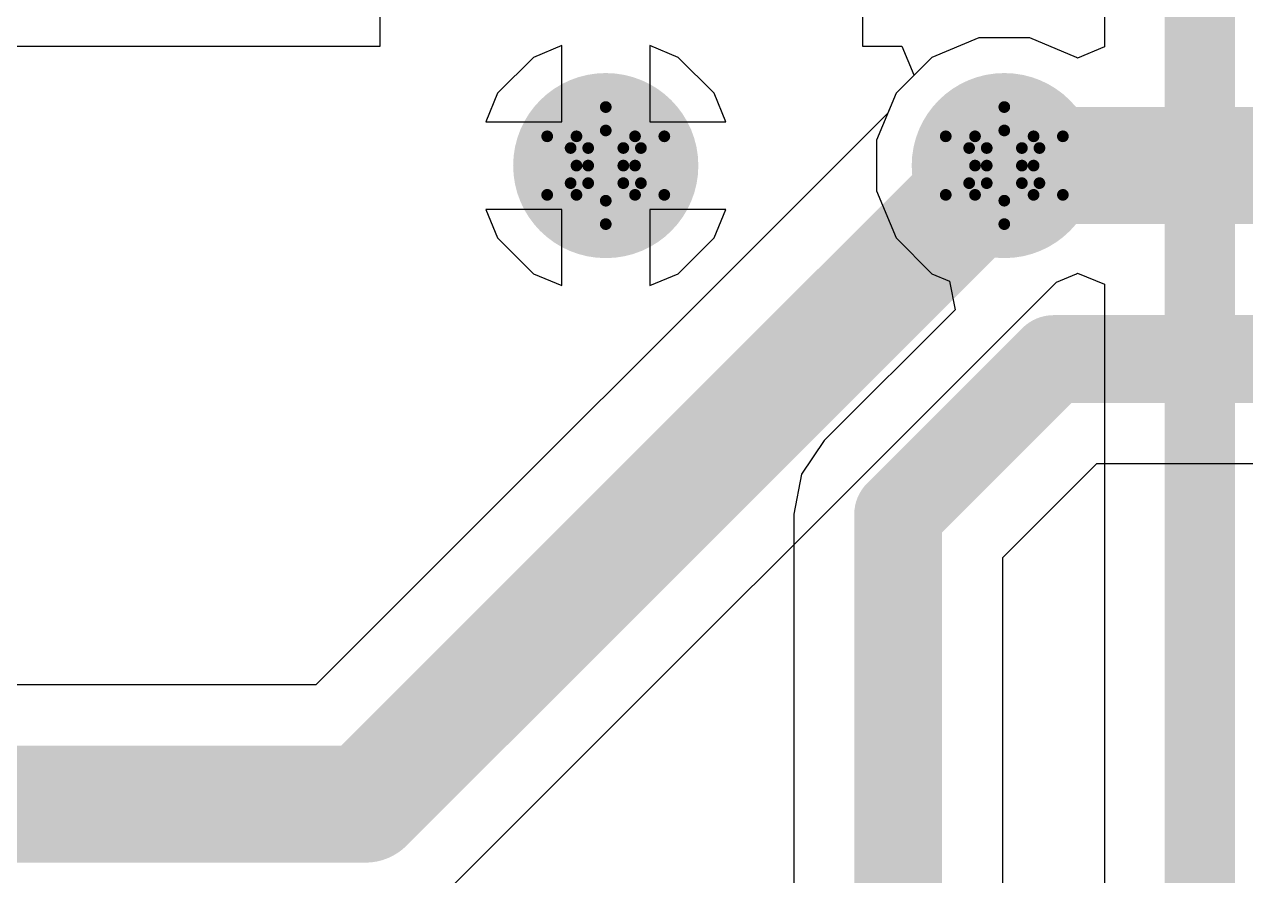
# Model space of a CAD drawing. Header units: inches. Extents: x -18 to 237, y -41 to 211.
# Drawn here: x 64.75 to 70.05, y 57.32 to 61.02 of the extents above; entities that cross this region are included whole.
import ezdxf

# ---------------------------------------------------------------- set-up
doc = ezdxf.new("R2010")
doc.units = ezdxf.units.IN
for name, color, linetype in [('Bottom Layer', 5, 'Continuous'), ('Bottom Solder', 6, 'Continuous'), ('Drill Drawing', 1, 'Continuous'), ('Top Layer', 1, 'Continuous'), ('Top Solder', 216, 'Continuous'), ('Via Holes', 16, 'Continuous')]:
    doc.layers.add(name, color=color, linetype=linetype)

msp = doc.modelspace()

# ---------------------------------------------------------------- hatches: boundary and pattern name
at = {"layer": 'Bottom Layer'}
h = msp.add_hatch(color=5, dxfattribs=at)
edge = h.paths.add_edge_path()
edge.add_arc((67.273, 60.4055), 0.3, 0, 360)
h = msp.add_hatch(color=5, dxfattribs=at)
edge = h.paths.add_edge_path()
edge.add_arc((69.0015, 60.4055), 0.3, 0, 360)
at = {"layer": 'Bottom Solder'}
h = msp.add_hatch(color=6, dxfattribs=at)
edge = h.paths.add_edge_path()
edge.add_arc((67.273, 60.4055), 0.4016, 0, 360)
h = msp.add_hatch(color=6, dxfattribs=at)
edge = h.paths.add_edge_path()
edge.add_arc((69.0015, 60.4055), 0.4016, 0, 360)
at = {"layer": 'Top Layer'}
h = msp.add_hatch(color=1, dxfattribs=at)
edge = h.paths.add_edge_path()
edge.add_arc((67.273, 60.4055), 0.3, 0, 360)
h = msp.add_hatch(color=1, dxfattribs=at)
edge = h.paths.add_edge_path()
edge.add_arc((69.0015, 60.4055), 0.3, 0, 360)
at = {"layer": 'Top Solder'}
h = msp.add_hatch(color=216, dxfattribs=at)
edge = h.paths.add_edge_path()
edge.add_arc((67.273, 60.4055), 0.4016, 0, 360)
h = msp.add_hatch(color=216, dxfattribs=at)
edge = h.paths.add_edge_path()
edge.add_arc((69.0015, 60.4055), 0.4016, 0, 360)
at = {"layer": 'Via Holes'}
h = msp.add_hatch(color=7, dxfattribs=at)
edge = h.paths.add_edge_path()
edge.add_arc((67.273, 60.4055), 0.15, 0, 360)
h = msp.add_hatch(color=7, dxfattribs=at)
edge = h.paths.add_edge_path()
edge.add_arc((69.0015, 60.4055), 0.15, 0, 360)

# ---------------------------------------------------------------- linework, layer by layer
at = {"layer": 'Bottom Layer'}
for p, q in [((69.4356, 75.2482), (69.4356, 60.9208)), ((68.8913, 60.9595), (68.6877, 60.8752)), ((69.1117, 60.9595), (68.8913, 60.9595)), ((69.3153, 60.8752), (69.1117, 60.9595)), ((67.0825, 60.9263), (66.9592, 60.8752)), ((67.0825, 60.596), (67.0825, 60.9263)), ((67.5868, 60.8752), (67.4635, 60.9263)), ((67.4635, 60.9263), (67.4635, 60.596)), ((69.4356, 60.9208), (69.3183, 60.8722)), ((66.9592, 60.8752), (66.8033, 60.7194)), ((67.7427, 60.7194), (67.5868, 60.8752)), ((68.6877, 60.8752), (68.5319, 60.7194)), ((69.3183, 60.8722), (69.3153, 60.8752)), ((66.8033, 60.7194), (66.7523, 60.596)), ((67.7937, 60.596), (67.7427, 60.7194)), ((68.5319, 60.7194), (68.4958, 60.6323)), ((68.4958, 60.6323), (66.0158, 58.1523)), ((66.7523, 60.596), (67.0825, 60.596)), ((67.4635, 60.596), (67.7937, 60.596)), ((67.0825, 60.215), (66.7523, 60.215)), ((66.7523, 60.215), (66.8033, 60.0917)), ((67.0825, 59.8848), (67.0825, 60.215)), ((67.7937, 60.215), (67.4635, 60.215)), ((67.4635, 60.215), (67.4635, 59.8848)), ((67.7427, 60.0917), (67.7937, 60.215)), ((66.8033, 60.0917), (66.9592, 59.9359)), ((67.5868, 59.9359), (67.7427, 60.0917)), ((66.5965, 57.2681), (69.2283, 59.8998)), ((66.9592, 59.9359), (67.0825, 59.8848)), ((67.4635, 59.8848), (67.5868, 59.9359)), ((69.2283, 59.8998), (69.3153, 59.9359)), ((69.3153, 59.9359), (69.3183, 59.9388)), ((69.3183, 59.9388), (69.4356, 59.8902)), ((69.4356, 59.8902), (69.4356, 56.838)), ((66.0158, 58.1523), (63.5318, 58.1523))]:
    msp.add_line(p, q, dxfattribs=at)
for points in [[(69.85, 54.8628, 0.3048, 0.3048, 0), (69.85, 75.4198, 0.3048, 0.3048, 0)], [(66.2303, 57.6343, 0.508, 0.508, 0), (69.0015, 60.4055, 0.508, 0.508, 0)], [(60.7787, 57.6343, 0.508, 0.508, 0), (66.2303, 57.6343, 0.508, 0.508, 0)]]:
    msp.add_lwpolyline(points, format="xyseb", dxfattribs=at)
for points in [[(68.8745, 60.4055, 0.254, 0.254, 1), (69.1285, 60.4055, 0.254, 0.254, 1)], [(66.1033, 57.6343, 0.254, 0.254, 1), (66.3573, 57.6343, 0.254, 0.254, 1)], [(66.1033, 57.6343, 0.254, 0.254, 1), (66.3573, 57.6343, 0.254, 0.254, 1)]]:
    msp.add_lwpolyline(points, format="xyseb", close=True, dxfattribs=at)
at = {"layer": 'Drill Drawing'}
for points in [[(67.146, 60.5325, 0.0508, 0.0508, 0), (67.273, 60.6595, 0.0508, 0.0508, 0)], [(67.273, 60.6595, 0.0508, 0.0508, 0), (67.4, 60.5325, 0.0508, 0.0508, 0)], [(68.8745, 60.5325, 0.0508, 0.0508, 0), (69.0015, 60.6595, 0.0508, 0.0508, 0)], [(69.0015, 60.6595, 0.0508, 0.0508, 0), (69.1285, 60.5325, 0.0508, 0.0508, 0)], [(67.019, 60.5325, 0.0508, 0.0508, 0), (67.146, 60.4055, 0.0508, 0.0508, 0)], [(67.019, 60.5325, 0.0508, 0.0508, 0), (67.146, 60.5325, 0.0508, 0.0508, 0)], [(67.1968, 60.4817, 0.0508, 0.0508, 0), (67.273, 60.5579, 0.0508, 0.0508, 0)], [(67.273, 60.5579, 0.0508, 0.0508, 0), (67.3492, 60.4817, 0.0508, 0.0508, 0)], [(67.4, 60.5325, 0.0508, 0.0508, 0), (67.527, 60.5325, 0.0508, 0.0508, 0)], [(67.4, 60.4055, 0.0508, 0.0508, 0), (67.527, 60.5325, 0.0508, 0.0508, 0)], [(68.7475, 60.5325, 0.0508, 0.0508, 0), (68.8745, 60.4055, 0.0508, 0.0508, 0)], [(68.7475, 60.5325, 0.0508, 0.0508, 0), (68.8745, 60.5325, 0.0508, 0.0508, 0)], [(68.9253, 60.4817, 0.0508, 0.0508, 0), (69.0015, 60.5579, 0.0508, 0.0508, 0)], [(69.0015, 60.5579, 0.0508, 0.0508, 0), (69.0777, 60.4817, 0.0508, 0.0508, 0)], [(69.1285, 60.5325, 0.0508, 0.0508, 0), (69.2555, 60.5325, 0.0508, 0.0508, 0)], [(69.1285, 60.4055, 0.0508, 0.0508, 0), (69.2555, 60.5325, 0.0508, 0.0508, 0)], [(67.1206, 60.4817, 0.0508, 0.0508, 0), (67.1968, 60.4055, 0.0508, 0.0508, 0)], [(67.1206, 60.4817, 0.0508, 0.0508, 0), (67.1968, 60.4817, 0.0508, 0.0508, 0)], [(67.3492, 60.4817, 0.0508, 0.0508, 0), (67.4254, 60.4817, 0.0508, 0.0508, 0)], [(67.3492, 60.4055, 0.0508, 0.0508, 0), (67.4254, 60.4817, 0.0508, 0.0508, 0)], [(68.8491, 60.4817, 0.0508, 0.0508, 0), (68.9253, 60.4055, 0.0508, 0.0508, 0)], [(68.8491, 60.4817, 0.0508, 0.0508, 0), (68.9253, 60.4817, 0.0508, 0.0508, 0)], [(69.0777, 60.4817, 0.0508, 0.0508, 0), (69.1539, 60.4817, 0.0508, 0.0508, 0)], [(69.0777, 60.4055, 0.0508, 0.0508, 0), (69.1539, 60.4817, 0.0508, 0.0508, 0)], [(67.019, 60.2785, 0.0508, 0.0508, 0), (67.146, 60.4055, 0.0508, 0.0508, 0)], [(67.1206, 60.3293, 0.0508, 0.0508, 0), (67.1968, 60.4055, 0.0508, 0.0508, 0)], [(67.3492, 60.4055, 0.0508, 0.0508, 0), (67.4254, 60.3293, 0.0508, 0.0508, 0)], [(67.4, 60.4055, 0.0508, 0.0508, 0), (67.527, 60.2785, 0.0508, 0.0508, 0)], [(68.7475, 60.2785, 0.0508, 0.0508, 0), (68.8745, 60.4055, 0.0508, 0.0508, 0)], [(68.8491, 60.3293, 0.0508, 0.0508, 0), (68.9253, 60.4055, 0.0508, 0.0508, 0)], [(69.0777, 60.4055, 0.0508, 0.0508, 0), (69.1539, 60.3293, 0.0508, 0.0508, 0)], [(69.1285, 60.4055, 0.0508, 0.0508, 0), (69.2555, 60.2785, 0.0508, 0.0508, 0)], [(67.1206, 60.3293, 0.0508, 0.0508, 0), (67.1968, 60.3293, 0.0508, 0.0508, 0)], [(67.1968, 60.3293, 0.0508, 0.0508, 0), (67.273, 60.2531, 0.0508, 0.0508, 0)], [(67.273, 60.2531, 0.0508, 0.0508, 0), (67.3492, 60.3293, 0.0508, 0.0508, 0)], [(67.3492, 60.3293, 0.0508, 0.0508, 0), (67.4254, 60.3293, 0.0508, 0.0508, 0)], [(68.8491, 60.3293, 0.0508, 0.0508, 0), (68.9253, 60.3293, 0.0508, 0.0508, 0)], [(68.9253, 60.3293, 0.0508, 0.0508, 0), (69.0015, 60.2531, 0.0508, 0.0508, 0)], [(69.0015, 60.2531, 0.0508, 0.0508, 0), (69.0777, 60.3293, 0.0508, 0.0508, 0)], [(69.0777, 60.3293, 0.0508, 0.0508, 0), (69.1539, 60.3293, 0.0508, 0.0508, 0)], [(67.019, 60.2785, 0.0508, 0.0508, 0), (67.146, 60.2785, 0.0508, 0.0508, 0)], [(67.146, 60.2785, 0.0508, 0.0508, 0), (67.273, 60.1515, 0.0508, 0.0508, 0)], [(67.273, 60.1515, 0.0508, 0.0508, 0), (67.4, 60.2785, 0.0508, 0.0508, 0)], [(67.4, 60.2785, 0.0508, 0.0508, 0), (67.527, 60.2785, 0.0508, 0.0508, 0)], [(68.7475, 60.2785, 0.0508, 0.0508, 0), (68.8745, 60.2785, 0.0508, 0.0508, 0)], [(68.8745, 60.2785, 0.0508, 0.0508, 0), (69.0015, 60.1515, 0.0508, 0.0508, 0)], [(69.0015, 60.1515, 0.0508, 0.0508, 0), (69.1285, 60.2785, 0.0508, 0.0508, 0)], [(69.1285, 60.2785, 0.0508, 0.0508, 0), (69.2555, 60.2785, 0.0508, 0.0508, 0)]]:
    msp.add_lwpolyline(points, format="xyseb", dxfattribs=at)
for points in [[(67.2603, 60.6595, 0.0254, 0.0254, 1), (67.2857, 60.6595, 0.0254, 0.0254, 1)], [(67.2603, 60.6595, 0.0254, 0.0254, 1), (67.2857, 60.6595, 0.0254, 0.0254, 1)], [(68.9888, 60.6595, 0.0254, 0.0254, 1), (69.0142, 60.6595, 0.0254, 0.0254, 1)], [(68.9888, 60.6595, 0.0254, 0.0254, 1), (69.0142, 60.6595, 0.0254, 0.0254, 1)], [(67.0063, 60.5325, 0.0254, 0.0254, 1), (67.0317, 60.5325, 0.0254, 0.0254, 1)], [(67.0063, 60.5325, 0.0254, 0.0254, 1), (67.0317, 60.5325, 0.0254, 0.0254, 1)], [(67.1333, 60.5325, 0.0254, 0.0254, 1), (67.1587, 60.5325, 0.0254, 0.0254, 1)], [(67.1333, 60.5325, 0.0254, 0.0254, 1), (67.1587, 60.5325, 0.0254, 0.0254, 1)], [(67.2603, 60.5579, 0.0254, 0.0254, 1), (67.2857, 60.5579, 0.0254, 0.0254, 1)], [(67.2603, 60.5579, 0.0254, 0.0254, 1), (67.2857, 60.5579, 0.0254, 0.0254, 1)], [(67.3873, 60.5325, 0.0254, 0.0254, 1), (67.4127, 60.5325, 0.0254, 0.0254, 1)], [(67.3873, 60.5325, 0.0254, 0.0254, 1), (67.4127, 60.5325, 0.0254, 0.0254, 1)], [(67.5143, 60.5325, 0.0254, 0.0254, 1), (67.5397, 60.5325, 0.0254, 0.0254, 1)], [(67.5143, 60.5325, 0.0254, 0.0254, 1), (67.5397, 60.5325, 0.0254, 0.0254, 1)], [(68.7348, 60.5325, 0.0254, 0.0254, 1), (68.7602, 60.5325, 0.0254, 0.0254, 1)], [(68.7348, 60.5325, 0.0254, 0.0254, 1), (68.7602, 60.5325, 0.0254, 0.0254, 1)], [(68.8618, 60.5325, 0.0254, 0.0254, 1), (68.8872, 60.5325, 0.0254, 0.0254, 1)], [(68.8618, 60.5325, 0.0254, 0.0254, 1), (68.8872, 60.5325, 0.0254, 0.0254, 1)], [(68.9888, 60.5579, 0.0254, 0.0254, 1), (69.0142, 60.5579, 0.0254, 0.0254, 1)], [(68.9888, 60.5579, 0.0254, 0.0254, 1), (69.0142, 60.5579, 0.0254, 0.0254, 1)], [(69.1158, 60.5325, 0.0254, 0.0254, 1), (69.1412, 60.5325, 0.0254, 0.0254, 1)], [(69.1158, 60.5325, 0.0254, 0.0254, 1), (69.1412, 60.5325, 0.0254, 0.0254, 1)], [(69.2428, 60.5325, 0.0254, 0.0254, 1), (69.2682, 60.5325, 0.0254, 0.0254, 1)], [(69.2428, 60.5325, 0.0254, 0.0254, 1), (69.2682, 60.5325, 0.0254, 0.0254, 1)], [(67.1079, 60.4817, 0.0254, 0.0254, 1), (67.1333, 60.4817, 0.0254, 0.0254, 1)], [(67.1079, 60.4817, 0.0254, 0.0254, 1), (67.1333, 60.4817, 0.0254, 0.0254, 1)], [(67.1841, 60.4817, 0.0254, 0.0254, 1), (67.2095, 60.4817, 0.0254, 0.0254, 1)], [(67.1841, 60.4817, 0.0254, 0.0254, 1), (67.2095, 60.4817, 0.0254, 0.0254, 1)], [(67.3365, 60.4817, 0.0254, 0.0254, 1), (67.3619, 60.4817, 0.0254, 0.0254, 1)], [(67.3365, 60.4817, 0.0254, 0.0254, 1), (67.3619, 60.4817, 0.0254, 0.0254, 1)], [(67.4127, 60.4817, 0.0254, 0.0254, 1), (67.4381, 60.4817, 0.0254, 0.0254, 1)], [(67.4127, 60.4817, 0.0254, 0.0254, 1), (67.4381, 60.4817, 0.0254, 0.0254, 1)], [(68.8364, 60.4817, 0.0254, 0.0254, 1), (68.8618, 60.4817, 0.0254, 0.0254, 1)], [(68.8364, 60.4817, 0.0254, 0.0254, 1), (68.8618, 60.4817, 0.0254, 0.0254, 1)], [(68.9126, 60.4817, 0.0254, 0.0254, 1), (68.938, 60.4817, 0.0254, 0.0254, 1)], [(68.9126, 60.4817, 0.0254, 0.0254, 1), (68.938, 60.4817, 0.0254, 0.0254, 1)], [(69.065, 60.4817, 0.0254, 0.0254, 1), (69.0904, 60.4817, 0.0254, 0.0254, 1)], [(69.065, 60.4817, 0.0254, 0.0254, 1), (69.0904, 60.4817, 0.0254, 0.0254, 1)], [(69.1412, 60.4817, 0.0254, 0.0254, 1), (69.1666, 60.4817, 0.0254, 0.0254, 1)], [(69.1412, 60.4817, 0.0254, 0.0254, 1), (69.1666, 60.4817, 0.0254, 0.0254, 1)], [(67.1333, 60.4055, 0.0254, 0.0254, 1), (67.1587, 60.4055, 0.0254, 0.0254, 1)], [(67.1333, 60.4055, 0.0254, 0.0254, 1), (67.1587, 60.4055, 0.0254, 0.0254, 1)], [(67.1841, 60.4055, 0.0254, 0.0254, 1), (67.2095, 60.4055, 0.0254, 0.0254, 1)], [(67.1841, 60.4055, 0.0254, 0.0254, 1), (67.2095, 60.4055, 0.0254, 0.0254, 1)], [(67.3365, 60.4055, 0.0254, 0.0254, 1), (67.3619, 60.4055, 0.0254, 0.0254, 1)], [(67.3365, 60.4055, 0.0254, 0.0254, 1), (67.3619, 60.4055, 0.0254, 0.0254, 1)], [(67.3873, 60.4055, 0.0254, 0.0254, 1), (67.4127, 60.4055, 0.0254, 0.0254, 1)], [(67.3873, 60.4055, 0.0254, 0.0254, 1), (67.4127, 60.4055, 0.0254, 0.0254, 1)], [(68.8618, 60.4055, 0.0254, 0.0254, 1), (68.8872, 60.4055, 0.0254, 0.0254, 1)], [(68.8618, 60.4055, 0.0254, 0.0254, 1), (68.8872, 60.4055, 0.0254, 0.0254, 1)], [(68.9126, 60.4055, 0.0254, 0.0254, 1), (68.938, 60.4055, 0.0254, 0.0254, 1)], [(68.9126, 60.4055, 0.0254, 0.0254, 1), (68.938, 60.4055, 0.0254, 0.0254, 1)], [(69.065, 60.4055, 0.0254, 0.0254, 1), (69.0904, 60.4055, 0.0254, 0.0254, 1)], [(69.065, 60.4055, 0.0254, 0.0254, 1), (69.0904, 60.4055, 0.0254, 0.0254, 1)], [(69.1158, 60.4055, 0.0254, 0.0254, 1), (69.1412, 60.4055, 0.0254, 0.0254, 1)], [(69.1158, 60.4055, 0.0254, 0.0254, 1), (69.1412, 60.4055, 0.0254, 0.0254, 1)], [(67.1079, 60.3293, 0.0254, 0.0254, 1), (67.1333, 60.3293, 0.0254, 0.0254, 1)], [(67.1079, 60.3293, 0.0254, 0.0254, 1), (67.1333, 60.3293, 0.0254, 0.0254, 1)], [(67.1841, 60.3293, 0.0254, 0.0254, 1), (67.2095, 60.3293, 0.0254, 0.0254, 1)], [(67.1841, 60.3293, 0.0254, 0.0254, 1), (67.2095, 60.3293, 0.0254, 0.0254, 1)], [(67.3365, 60.3293, 0.0254, 0.0254, 1), (67.3619, 60.3293, 0.0254, 0.0254, 1)], [(67.3365, 60.3293, 0.0254, 0.0254, 1), (67.3619, 60.3293, 0.0254, 0.0254, 1)], [(67.4127, 60.3293, 0.0254, 0.0254, 1), (67.4381, 60.3293, 0.0254, 0.0254, 1)], [(67.4127, 60.3293, 0.0254, 0.0254, 1), (67.4381, 60.3293, 0.0254, 0.0254, 1)], [(68.8364, 60.3293, 0.0254, 0.0254, 1), (68.8618, 60.3293, 0.0254, 0.0254, 1)], [(68.8364, 60.3293, 0.0254, 0.0254, 1), (68.8618, 60.3293, 0.0254, 0.0254, 1)], [(68.9126, 60.3293, 0.0254, 0.0254, 1), (68.938, 60.3293, 0.0254, 0.0254, 1)], [(68.9126, 60.3293, 0.0254, 0.0254, 1), (68.938, 60.3293, 0.0254, 0.0254, 1)], [(69.065, 60.3293, 0.0254, 0.0254, 1), (69.0904, 60.3293, 0.0254, 0.0254, 1)], [(69.065, 60.3293, 0.0254, 0.0254, 1), (69.0904, 60.3293, 0.0254, 0.0254, 1)], [(69.1412, 60.3293, 0.0254, 0.0254, 1), (69.1666, 60.3293, 0.0254, 0.0254, 1)], [(69.1412, 60.3293, 0.0254, 0.0254, 1), (69.1666, 60.3293, 0.0254, 0.0254, 1)], [(67.0063, 60.2785, 0.0254, 0.0254, 1), (67.0317, 60.2785, 0.0254, 0.0254, 1)], [(67.0063, 60.2785, 0.0254, 0.0254, 1), (67.0317, 60.2785, 0.0254, 0.0254, 1)], [(67.1333, 60.2785, 0.0254, 0.0254, 1), (67.1587, 60.2785, 0.0254, 0.0254, 1)], [(67.1333, 60.2785, 0.0254, 0.0254, 1), (67.1587, 60.2785, 0.0254, 0.0254, 1)], [(67.2603, 60.2531, 0.0254, 0.0254, 1), (67.2857, 60.2531, 0.0254, 0.0254, 1)], [(67.2603, 60.2531, 0.0254, 0.0254, 1), (67.2857, 60.2531, 0.0254, 0.0254, 1)], [(67.3873, 60.2785, 0.0254, 0.0254, 1), (67.4127, 60.2785, 0.0254, 0.0254, 1)], [(67.3873, 60.2785, 0.0254, 0.0254, 1), (67.4127, 60.2785, 0.0254, 0.0254, 1)], [(67.5143, 60.2785, 0.0254, 0.0254, 1), (67.5397, 60.2785, 0.0254, 0.0254, 1)], [(67.5143, 60.2785, 0.0254, 0.0254, 1), (67.5397, 60.2785, 0.0254, 0.0254, 1)], [(68.7348, 60.2785, 0.0254, 0.0254, 1), (68.7602, 60.2785, 0.0254, 0.0254, 1)], [(68.7348, 60.2785, 0.0254, 0.0254, 1), (68.7602, 60.2785, 0.0254, 0.0254, 1)], [(68.8618, 60.2785, 0.0254, 0.0254, 1), (68.8872, 60.2785, 0.0254, 0.0254, 1)], [(68.8618, 60.2785, 0.0254, 0.0254, 1), (68.8872, 60.2785, 0.0254, 0.0254, 1)], [(68.9888, 60.2531, 0.0254, 0.0254, 1), (69.0142, 60.2531, 0.0254, 0.0254, 1)], [(68.9888, 60.2531, 0.0254, 0.0254, 1), (69.0142, 60.2531, 0.0254, 0.0254, 1)], [(69.1158, 60.2785, 0.0254, 0.0254, 1), (69.1412, 60.2785, 0.0254, 0.0254, 1)], [(69.1158, 60.2785, 0.0254, 0.0254, 1), (69.1412, 60.2785, 0.0254, 0.0254, 1)], [(69.2428, 60.2785, 0.0254, 0.0254, 1), (69.2682, 60.2785, 0.0254, 0.0254, 1)], [(69.2428, 60.2785, 0.0254, 0.0254, 1), (69.2682, 60.2785, 0.0254, 0.0254, 1)], [(67.2603, 60.1515, 0.0254, 0.0254, 1), (67.2857, 60.1515, 0.0254, 0.0254, 1)], [(67.2603, 60.1515, 0.0254, 0.0254, 1), (67.2857, 60.1515, 0.0254, 0.0254, 1)], [(68.9888, 60.1515, 0.0254, 0.0254, 1), (69.0142, 60.1515, 0.0254, 0.0254, 1)], [(68.9888, 60.1515, 0.0254, 0.0254, 1), (69.0142, 60.1515, 0.0254, 0.0254, 1)]]:
    msp.add_lwpolyline(points, format="xyseb", close=True, dxfattribs=at)
at = {"layer": 'Top Layer'}
for p, q in [((66.2952, 60.9245), (66.2952, 63.4325)), ((68.3872, 61.1535), (68.3872, 60.9245)), ((64.3872, 60.9245), (66.2952, 60.9245)), ((67.0825, 60.9263), (66.9592, 60.8752)), ((67.0825, 60.596), (67.0825, 60.9263)), ((67.5868, 60.8752), (67.4635, 60.9263)), ((67.4635, 60.9263), (67.4635, 60.596)), ((68.3872, 60.9245), (68.5574, 60.9245)), ((68.5574, 60.9245), (68.6091, 60.7996)), ((66.9592, 60.8752), (66.8033, 60.7194)), ((67.7427, 60.7194), (67.5868, 60.8752)), ((68.6091, 60.7996), (68.609, 60.7964)), ((68.609, 60.7964), (68.5319, 60.7194)), ((66.8033, 60.7194), (66.7523, 60.596)), ((67.7937, 60.596), (67.7427, 60.7194)), ((68.5319, 60.7194), (68.4475, 60.5157)), ((66.7523, 60.596), (67.0825, 60.596)), ((67.4635, 60.596), (67.7937, 60.596)), ((68.4475, 60.5157), (68.4475, 60.2953)), ((68.4475, 60.2953), (68.5319, 60.0917)), ((67.0825, 60.215), (66.7523, 60.215)), ((66.7523, 60.215), (66.8033, 60.0917)), ((67.0825, 59.8848), (67.0825, 60.215)), ((67.7937, 60.215), (67.4635, 60.215)), ((67.4635, 60.215), (67.4635, 59.8848)), ((67.7427, 60.0917), (67.7937, 60.215)), ((66.8033, 60.0917), (66.9592, 59.9359)), ((67.5868, 59.9359), (67.7427, 60.0917)), ((68.5319, 60.0917), (68.6877, 59.9359)), ((66.9592, 59.9359), (67.0825, 59.8848)), ((67.4635, 59.8848), (67.5868, 59.9359)), ((68.6877, 59.9359), (68.7633, 59.9046)), ((68.7633, 59.9046), (68.7881, 59.78)), ((68.7881, 59.78), (68.2207, 59.2127)), ((68.2207, 59.2127), (68.1225, 59.0656)), ((68.9944, 58.7045), (69.4027, 59.1128)), ((69.4027, 59.1128), (71.8566, 59.1128)), ((68.1225, 59.0656), (68.088, 58.8922)), ((68.088, 58.8922), (68.088, 55.9859)), ((68.9944, 55.2325), (68.9944, 58.7045))]:
    msp.add_line(p, q, dxfattribs=at)
for points in [[(69.0015, 60.4055, 0.508, 0.508, 0), (70.9697, 60.4055, 0.508, 0.508, 0)], [(68.5412, 58.8922, 0.381, 0.381, 0), (69.215, 59.566, 0.381, 0.381, 0)], [(69.215, 59.566, 0.381, 0.381, 0), (71.8566, 59.566, 0.381, 0.381, 0)], [(68.5412, 53.9785, 0.381, 0.381, 0), (68.5412, 58.8922, 0.381, 0.381, 0)]]:
    msp.add_lwpolyline(points, format="xyseb", dxfattribs=at)
for points in [[(68.8745, 60.4055, 0.254, 0.254, 1), (69.1285, 60.4055, 0.254, 0.254, 1)], [(69.1198, 59.566, 0.1905, 0.1905, 1), (69.3103, 59.566, 0.1905, 0.1905, 1)], [(69.1198, 59.566, 0.1905, 0.1905, 1), (69.3103, 59.566, 0.1905, 0.1905, 1)], [(68.446, 58.8922, 0.1905, 0.1905, 1), (68.6365, 58.8922, 0.1905, 0.1905, 1)], [(68.446, 58.8922, 0.1905, 0.1905, 1), (68.6365, 58.8922, 0.1905, 0.1905, 1)]]:
    msp.add_lwpolyline(points, format="xyseb", close=True, dxfattribs=at)

doc.saveas('drawing.dxf')
